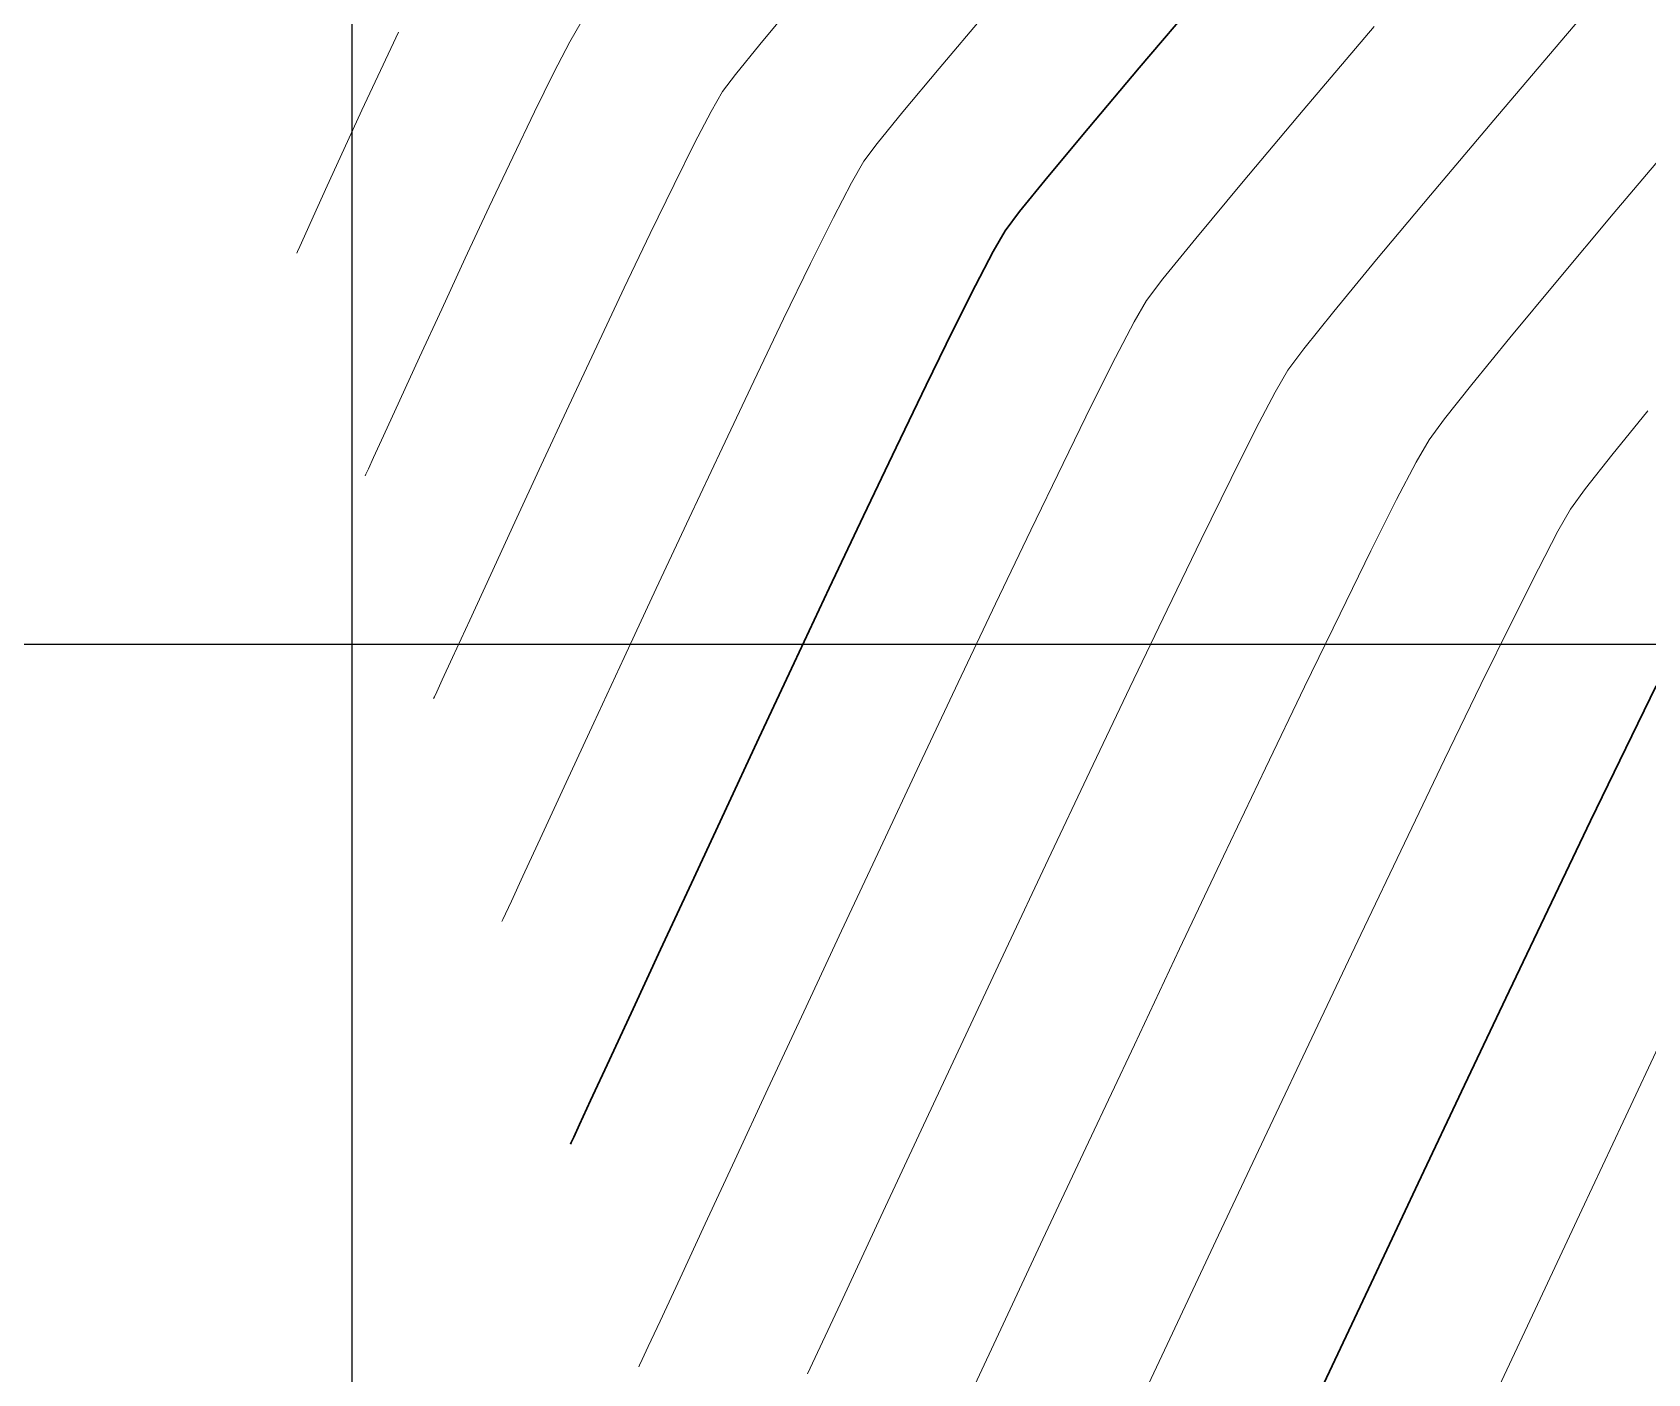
# Model space of a CAD drawing. Header units: millimetres. Extents: x 736950 to 740938, y 8500595 to 8502163.
# Drawn here: x 737589.2 to 737643.6, y 8501175.4 to 8501220.6 of the extents above; entities that cross this region are included whole.
import ezdxf

# ---------------------------------------------------------------- set-up
doc = ezdxf.new("R2010")
doc.units = ezdxf.units.MM
doc.layers.add('CONT-MJR', color=80, linetype='Continuous', lineweight=30)
doc.layers.add('CONT-MNR', color=96, linetype='Continuous', lineweight=15)
doc.layers.add('Cuadricula Coordenadas', color=5, linetype='Continuous')

msp = doc.modelspace()

# ---------------------------------------------------------------- linework, layer by layer
at = {"layer": 'CONT-MJR', "extrusion": (-0.7617892522346866, 0.6478249263340498, 0), "elevation": 4945385.890310414}
msp.add_lwpolyline([(-6953990.416106576, 3645), (-6953993.556445367, 3645)], dxfattribs=at)
at = {"layer": 'CONT-MJR', "extrusion": (0.7642917419531017, -0.6448706329042233, 0), "elevation": -4918424.890907827}
msp.add_lwpolyline([(6973082.796251167, 3645), (6973085.46512101, 3645)], dxfattribs=at)
at = {"layer": 'CONT-MJR', "extrusion": (0.7684378052488242, -0.6399244795008004, 0), "elevation": -4873318.326620902}
msp.add_lwpolyline([(7004678.852943529, 3645.000000000013), (7004680.976197029, 3645.000000000013)], dxfattribs=at)
at = {"layer": 'CONT-MJR', "extrusion": (0.776566912576794, -0.6300347849848817, 0), "elevation": -4783247.679930909}
msp.add_lwpolyline([(7066489.774093257, 3645.00000000001), (7066491.277705575, 3645.00000000001)], dxfattribs=at)
at = {"layer": 'CONT-MJR', "extrusion": (0.7994688054577394, -0.6007076069935983, 0), "elevation": -4517038.096007854}
msp.add_lwpolyline([(7239550.483167408, 3645), (7239551.293702019, 3645)], dxfattribs=at)
at = {"layer": 'CONT-MJR', "extrusion": (0.8661416731907486, -0.4997985613848148, 0), "elevation": -3610009.338852883}
msp.add_lwpolyline([(7731917.257633074, 3645.000000000003), (7731918.062971873, 3645.000000000003)], dxfattribs=at)
at = {"layer": 'CONT-MJR', "extrusion": (0.886164364747852, -0.4633710377775418, 0), "elevation": -3285562.023776769}
msp.add_lwpolyline([(7875263.414404049, 3645.00000000001), (7875264.699894548, 3645.00000000001)], dxfattribs=at)
at = {"layer": 'CONT-MJR', "extrusion": (0.8940677427400641, -0.4479317709112479, 0), "elevation": -3148479.844144017}
msp.add_lwpolyline([(7931061.679100021, 3645), (7931063.379481583, 3645)], dxfattribs=at)
at = {"layer": 'CONT-MJR', "extrusion": (0.8982824588064311, -0.4394185068936817, 0), "elevation": -3072997.93427454}
msp.add_lwpolyline([(7960610.262753502, 3645.00000000001), (7960612.312040728, 3645.00000000001)], dxfattribs=at)
at = {"layer": 'CONT-MJR', "extrusion": (0.9008956333992295, -0.4340357793111084, 0), "elevation": -3025310.715482339}
msp.add_lwpolyline([(7978852.669442245, 3645), (7978855.001458519, 3645)], dxfattribs=at)
at = {"layer": 'CONT-MJR'}
for points, elevation in [([(737617.2264297175, 8501204.32303909), (737618.3231359432, 8501206.623488924)], 3645), ([(737611.4254442301, 8501191.945720166), (737612.5374484314, 8501194.336133393)], 3645), ([(737640.3922044298, 8501191.299682679), (737641.7102417342, 8501194.048219005)], 3640), ([(737610.3918485629, 8501189.718868135), (737611.4254442301, 8501191.945720166)], 3645), ([(737609.4638174734, 8501187.716095256), (737610.3918485629, 8501189.718868135)], 3645), ([(737607.3504597538, 8501183.156154418), (737607.3788636335, 8501183.216212815)], 3645), ([(737607.3788636335, 8501183.216212815), (737607.4637637741, 8501183.39759331)], 3645)]:
    msp.add_lwpolyline(points, dxfattribs=dict(at, elevation=elevation))
at = {"layer": 'CONT-MJR', "extrusion": (0.9039476779086225, -0.427643070332736, 0), "elevation": -2968713.739213825}
msp.add_lwpolyline([(8000078.103984375, 3645.00000000001), (8000080.802678651, 3645.00000000001)], dxfattribs=at)
at = {"layer": 'CONT-MJR', "extrusion": (0.9049076389298321, -0.4256079945283416, 0), "elevation": -2950705.066274243}
msp.add_lwpolyline([(8006735.039211915, 3645.00000000001), (8006737.821804254, 3645.00000000001)], dxfattribs=at)
at = {"layer": 'CONT-MJR', "extrusion": (0.9056493804349501, -0.4240273572752009, 0), "elevation": -2936720.634283382}
msp.add_lwpolyline([(8011872.029873597, 3645.00000000001), (8011874.830054106, 3645.00000000001)], dxfattribs=at)
at = {"layer": 'CONT-MJR', "extrusion": (0.8981012267876198, -0.4397887975410159, 0), "elevation": -3076252.996576703}
msp.add_lwpolyline([(7959342.087909984, 3640.000000000006), (7959344.423749203, 3640.000000000006)], dxfattribs=at)
at = {"layer": 'CONT-MJR', "extrusion": (0.9062327611834082, -0.4227791179302685, 0), "elevation": -2925678.79628888}
msp.add_lwpolyline([(8015907.994547672, 3645), (8015910.746000248, 3645)], dxfattribs=at)
at = {"layer": 'CONT-MJR', "extrusion": (0.9002456024462799, -0.435382424169987, 0), "elevation": -3037211.767226981}
msp.add_lwpolyline([(7974318.793425587, 3640), (7974321.516739857, 3640)], dxfattribs=at)
at = {"layer": 'CONT-MJR', "extrusion": (0.9027132571067981, -0.430242693655146, 0), "elevation": -2991697.683032773}
msp.add_lwpolyline([(7991499.166169181, 3640.00000000001), (7991502.476715403, 3640.00000000001)], dxfattribs=at)
at = {"layer": 'CONT-MJR', "extrusion": (0.9034826974176539, -0.4286245623700541, 0), "elevation": -2977374.075109213}
msp.add_lwpolyline([(7996843.216188986, 3640.00000000001), (7996846.726454994, 3640.00000000001)], dxfattribs=at)
at = {"layer": 'CONT-MJR', "extrusion": (0.9074953532459548, -0.4200621190216992, 0), "elevation": -2901649.765299618}
msp.add_lwpolyline([(8024628.250493336, 3645.000000000011), (8024630.143809666, 3645.000000000011)], dxfattribs=at)
at = {"layer": 'CONT-MJR', "extrusion": (0.9075279907446709, -0.4199916023147849, 0), "elevation": -2901026.215956204}
msp.add_lwpolyline([(8024852.18123825, 3645), (8024853.694206134, 3645)], dxfattribs=at)
at = {"layer": 'CONT-MJR', "extrusion": (0.9040766157168925, -0.4273704165169724, 0), "elevation": -2966274.252632277}
msp.add_lwpolyline([(8000963.473266046, 3640.00000000001), (8000967.12064304, 3640.00000000001)], dxfattribs=at)
at = {"layer": 'CONT-MJR', "extrusion": (0.9073334385348372, -0.4204117402220693, 0), "elevation": -2904741.389146759}
msp.add_lwpolyline([(8023507.262126948, 3645.000000000007), (8023508.154078692, 3645.000000000007)], dxfattribs=at)
at = {"layer": 'CONT-MJR', "extrusion": (0.906788465787973, -0.4215859085807946, 0), "elevation": -2915125.186266231}
msp.add_lwpolyline([(8019739.963272652, 3645), (8019740.424204662, 3645)], dxfattribs=at)
at = {"layer": 'CONT-MJR', "extrusion": (0.9045454391493368, -0.426377237331138, 0), "elevation": -2957485.234774935}
msp.add_lwpolyline([(8004212.700015273, 3640), (8004216.421890092, 3640)], dxfattribs=at)
at = {"layer": 'CONT-MJR', "extrusion": (0.904920919382228, -0.4255797571130743, 0), "elevation": -2950428.746005035}
msp.add_lwpolyline([(8006812.741956022, 3640), (8006816.475712716, 3640)], dxfattribs=at)
at = {"layer": 'CONT-MNR'}
for points, elevation in [([(737640.8639649624, 8501220.491156885), (737643.4956583091, 8501223.576095428)], 3643), ([(737600.9534194288, 8501219.326878484), (737601.5624048093, 8501220.61110229)], 3649), ([(737612.9130732524, 8501219.194709966), (737613.7344914199, 8501220.205445213)], 3647), ([(737600.3283054554, 8501217.982691739), (737600.9534194288, 8501219.326878484)], 3649), ([(737618.5449663295, 8501217.926896762), (737619.7674633041, 8501219.393600207)], 3646), ([(737599.1639709012, 8501215.435638981), (737599.7206326812, 8501216.658844443)], 3649), ([(737598.6918899072, 8501214.393377747), (737599.1639709012, 8501215.435638981)], 3649), ([(737628.4127303455, 8501213.668375347), (737630.0062647146, 8501215.581465205)], 3644), ([(737598.2369891246, 8501213.391094066), (737598.3976821799, 8501213.743811809)], 3649), ([(737609.1655084413, 8501211.998309541), (737610.0422952372, 8501213.836010206)], 3647), ([(737598.1357494538, 8501213.172897508), (737598.1624424816, 8501213.2296122)], 3649), ([(737603.0170863656, 8501211.28657579), (737603.8101513556, 8501213.000133416)], 3648), ([(737633.0613178005, 8501211.210667662), (737634.5004278248, 8501212.953785531)], 3643), ([(737626.755315063, 8501211.577482756), (737627.3093733916, 8501212.311169645)], 3644), ([(737613.5293034781, 8501208.864080904), (737614.5330667584, 8501210.960461956)], 3646), ([(737632.0490196483, 8501209.950648326), (737633.0613178005, 8501211.210667662)], 3643), ([(737625.7138642223, 8501209.65915995), (737626.3389019871, 8501210.854828108)], 3644), ([(737601.6086789015, 8501208.218906123), (737602.2721721471, 8501209.667217888)], 3648), ([(737636.7877189845, 8501207.588620907), (737637.7082981757, 8501208.750298992)], 3642), ([(737623.9472961713, 8501206.091201423), (737624.907547155, 8501208.051082864)], 3644), ([(737642.4231505954, 8501206.366122618), (737643.6348302551, 8501207.862092339)], 3641), ([(737629.6019069062, 8501205.581431493), (737630.4420399305, 8501207.255408665)], 3643), ([(737611.3514136933, 8501204.248917902), (737612.4581196444, 8501206.60302663)], 3646), ([(737622.8604566572, 8501203.840120211), (737623.9472961713, 8501206.091201423)], 3644), ([(737635.1792654139, 8501204.869001433), (737635.8417172065, 8501206.135699695)], 3642), ([(737605.4848931879, 8501204.114282787), (737606.3710863143, 8501206.029138936)], 3647), ([(737603.3820228336, 8501199.547255596), (737603.9603709988, 8501200.80527404)], 3647), ([(737602.7431046037, 8501198.164525963), (737602.7708913452, 8501198.223365223)], 3647), ([(737629.3534120915, 8501192.863198131), (737630.7652836187, 8501195.82615729)], 3642), ([(737605.7515259362, 8501192.180773154), (737606.4014974353, 8501193.589214427)], 3646), ([(737633.9721395976, 8501190.219876345), (737635.4386692377, 8501193.292488111)], 3641), ([(737605.1641595376, 8501190.910903232), (737605.3652098052, 8501191.34454183)], 3646), ([(737605.0467821788, 8501190.660340192), (737605.0761856628, 8501190.72256456)], 3646), ([(737632.4225122271, 8501186.957005518), (737633.9721395976, 8501190.219876345)], 3641), ([(737614.005113628, 8501185.019742737), (737615.2124020476, 8501187.612294141)], 3644), ([(737619.1683940722, 8501183.632464865), (737620.5807219459, 8501186.650166932)], 3643), ([(737630.8158304377, 8501183.560827943), (737632.4225122271, 8501186.957005518)], 3641), ([(737617.8064245371, 8501180.715767244), (737619.1683940722, 8501183.632464865)], 3643), ([(737629.1781375423, 8501180.088295925), (737630.8158304377, 8501183.560827943)], 3641), ([(737621.7704737636, 8501176.752560077), (737623.2684271365, 8501179.952956887)], 3642), ([(737620.3349045684, 8501173.679734528), (737621.7704737636, 8501176.752560077)], 3642), ([(737609.6833246889, 8501175.713659152), (737609.7715739798, 8501175.901972549)], 3644)]:
    msp.add_lwpolyline(points, dxfattribs=dict(at, elevation=elevation))
at = {"layer": 'CONT-MNR', "extrusion": (-0.7670895684073474, 0.6415400174896572, 0), "elevation": 4888057.158042396}
msp.add_lwpolyline([(-6994406.066457034, 3647.000000000013), (-6994407.871850037, 3647.000000000013)], dxfattribs=at)
at = {"layer": 'CONT-MNR', "extrusion": (0.8663816022123203, -0.499382538088801, 0), "elevation": -3606311.542706524}
msp.add_lwpolyline([(7733649.078936976, 3648), (7733649.846475578, 3648)], dxfattribs=at)
at = {"layer": 'CONT-MNR', "extrusion": (0.7637581467443703, -0.6455025122194376, 0), "elevation": -4924195.368897752}
msp.add_lwpolyline([(6969010.982083676, 3646.00000000001), (6969013.368299004, 3646.00000000001)], dxfattribs=at)
at = {"layer": 'CONT-MNR', "extrusion": (0.7622238834811443, -0.6473134877715149, 0), "elevation": -4940712.311616555}
msp.add_lwpolyline([(6957310.547757968, 3644.000000000013), (6957314.250022193, 3644.000000000013)], dxfattribs=at)
at = {"layer": 'CONT-MNR', "extrusion": (0.887850411213145, -0.4601322063371018, 0), "elevation": -3256800.275023185}
msp.add_lwpolyline([(7887207.65891056, 3648.000000000003), (7887208.821110922, 3648.000000000003)], dxfattribs=at)
at = {"layer": 'CONT-MNR', "extrusion": (0.7621528768514328, -0.6473970901286821, 0), "elevation": -4941470.301963228}
msp.add_lwpolyline([(6956772.479221065, 3643.000000000013), (6956776.202974503, 3643.000000000013)], dxfattribs=at)
at = {"layer": 'CONT-MNR', "extrusion": (0.8965817429126045, -0.4428782883319031, 0), "elevation": -3103680.6453551}
msp.add_lwpolyline([(7948706.542523772, 3648.000000000003), (7948708.016892848, 3648.000000000003)], dxfattribs=at)
at = {"layer": 'CONT-MNR', "extrusion": (-0.8003541737699282, 0.5995274777097841, 0), "elevation": 4506362.927657697}
msp.add_lwpolyline([(-7246204.745325744, 3647.00000000001), (-7246205.473920128, 3647.00000000001)], dxfattribs=at)
at = {"layer": 'CONT-MNR', "extrusion": (0.8661042614653788, -0.4998633896091118, 0), "elevation": -3610598.641991057}
msp.add_lwpolyline([(7731646.364458463, 3647.000000000006), (7731647.139736868, 3647.000000000006)], dxfattribs=at)
at = {"layer": 'CONT-MNR', "extrusion": (0.9088282017852491, -0.4171705881768162, 0), "elevation": -2876106.126048786}
msp.add_lwpolyline([(8033850.358339799, 3649.00000000001), (8033851.814992765, 3649.00000000001)], dxfattribs=at)
at = {"layer": 'CONT-MNR', "extrusion": (0.9012804707623225, -0.4332360938592792, 0), "elevation": -3018244.438208968}
msp.add_lwpolyline([(7981537.6068845, 3648.000000000006), (7981539.310103838, 3648.000000000006)], dxfattribs=at)
at = {"layer": 'CONT-MNR', "extrusion": (0.8868877225397606, -0.4619850296364987, 0), "elevation": -3273256.31651608}
msp.add_lwpolyline([(7880390.359409773, 3647.000000000004), (7880391.560384487, 3647.000000000004)], dxfattribs=at)
at = {"layer": 'CONT-MNR', "extrusion": (0.776730495881929, -0.6298331023112496, 0), "elevation": -4781417.642117997}
msp.add_lwpolyline([(7067730.428523123, 3646.00000000001), (7067731.792457326, 3646.00000000001)], dxfattribs=at)
at = {"layer": 'CONT-MNR', "extrusion": (0.764533008677659, -0.6445845783466174, 0), "elevation": -4915809.973031963}
msp.add_lwpolyline([(6974924.852478947, 3644), (6974927.993402014, 3644)], dxfattribs=at)
at = {"layer": 'CONT-MNR', "extrusion": (0.7640179404441396, -0.6451949989572883, 0), "elevation": -4921374.102999584}
msp.add_lwpolyline([(6971000.129388658, 3643), (6971003.443633998, 3643)], dxfattribs=at)
at = {"layer": 'CONT-MNR', "extrusion": (0.7639897436971762, -0.6452283871045374, 0), "elevation": -4921673.631526195}
msp.add_lwpolyline([(6970788.55035972, 3642.000000000009), (6970791.824144001, 3642.000000000009)], dxfattribs=at)
at = {"layer": 'CONT-MNR', "extrusion": (0.9041911374020921, -0.4271280686673625, 0), "elevation": -2964171.870807422}
msp.add_lwpolyline([(8001774.652930279, 3648), (8001776.50145297, 3648)], dxfattribs=at)
at = {"layer": 'CONT-MNR', "extrusion": (0.8952546004013222, -0.4455549354010897, 0), "elevation": -3127409.016531215}
msp.add_lwpolyline([(7939398.42223062, 3647.00000000001), (7939399.975666315, 3647.00000000001)], dxfattribs=at)
at = {"layer": 'CONT-MNR', "extrusion": (0.8003113211731997, -0.599584680593165, 0), "elevation": -4506875.615410021}
msp.add_lwpolyline([(7245883.616939123, 3646.00000000001), (7245884.367408257, 3646.00000000001)], dxfattribs=at)
at = {"layer": 'CONT-MNR', "extrusion": (0.8667848280522079, -0.4986823255926606, 0), "elevation": -3600050.86930567}
msp.add_lwpolyline([(7736561.126352485, 3646), (7736561.958739528, 3646)], dxfattribs=at)
at = {"layer": 'CONT-MNR', "extrusion": (0.8997475710047186, -0.436410710765798, 0), "elevation": -3046357.928641423}
msp.add_lwpolyline([(7970847.422367943, 3647), (7970849.254264079, 3647)], dxfattribs=at)
at = {"layer": 'CONT-MNR', "extrusion": (0.8871134647110734, -0.4615514063767057, 0), "elevation": -3269398.177308317}
msp.add_lwpolyline([(7881989.535875818, 3646.00000000001), (7881990.857745914, 3646.00000000001)], dxfattribs=at)
at = {"layer": 'CONT-MNR', "extrusion": (0.7667420425602086, -0.6419553256813119, 0), "elevation": -4891823.546912674}
msp.add_lwpolyline([(6991765.780380745, 3643.000000000006), (6991768.606832068, 3643.000000000006)], dxfattribs=at)
at = {"layer": 'CONT-MNR', "extrusion": (0.9109201031307106, -0.4125827986142122, 0), "elevation": -2835561.349553782}
msp.add_lwpolyline([(8048246.911418339, 3649), (8048247.624506059, 3649)], dxfattribs=at)
at = {"layer": 'CONT-MNR', "extrusion": (0.9061455968515446, -0.4229659056077193, 0), "elevation": -2927346.810575975}
msp.add_lwpolyline([(8015317.991508381, 3648.00000000001), (8015319.90169913, 3648.00000000001)], dxfattribs=at)
at = {"layer": 'CONT-MNR', "extrusion": (0.8950864473279188, -0.4458926460594352, 0), "elevation": -3130398.697813893}
msp.add_lwpolyline([(7938217.680731656, 3646.000000000004), (7938219.414841585, 3646.000000000004)], dxfattribs=at)
at = {"layer": 'CONT-MNR', "extrusion": (0.7662351673884672, -0.6425602448464794, 0), "elevation": -4897334.861988414}
msp.add_lwpolyline([(6987906.317685052, 3642), (6987909.243732297, 3642)], dxfattribs=at)
at = {"layer": 'CONT-MNR', "extrusion": (0.9079239746315082, -0.4191348903268785, 0), "elevation": -2893472.019313242}
msp.add_lwpolyline([(8027608.429540105, 3649), (8027608.607398461, 3649)], dxfattribs=at)
at = {"layer": 'CONT-MNR', "extrusion": (0.7759384422412476, -0.6308086348903493, 0), "elevation": -4790284.747532163}
msp.add_lwpolyline([(7061719.113974763, 3644), (7061720.863089938, 3644)], dxfattribs=at)
at = {"layer": 'CONT-MNR', "extrusion": (0.899323301851426, -0.4372843454173144, 0), "elevation": -3054092.532728913}
msp.add_lwpolyline([(7967884.398960578, 3646.00000000001), (7967886.467281342, 3646.00000000001)], dxfattribs=at)
at = {"layer": 'CONT-MNR', "extrusion": (-0.7694372409893031, 0.6387224218537888, 0), "elevation": 4862346.734648609}
msp.add_lwpolyline([(-7012294.37949304, 3642.00000000001), (-7012296.890979583, 3642.00000000001)], dxfattribs=at)
at = {"layer": 'CONT-MNR', "extrusion": (0.9044271526348865, -0.4266280881244833, 0), "elevation": -2959742.064261526}
msp.add_lwpolyline([(8003409.583528996, 3647.000000000013), (8003411.749640599, 3647.000000000013)], dxfattribs=at)
at = {"layer": 'CONT-MNR', "extrusion": (0.8664465496615876, -0.4992698434509439, 0), "elevation": -3605284.416352359}
msp.add_lwpolyline([(7734119.39986034, 3644), (7734120.233904456, 3644)], dxfattribs=at)
at = {"layer": 'CONT-MNR', "extrusion": (0.9084884114132485, -0.4179100457369169, 0), "elevation": -2882637.804345676}
msp.add_lwpolyline([(8031501.864960852, 3648.00000000001), (8031503.647435876, 3648.00000000001)], dxfattribs=at)
at = {"layer": 'CONT-MNR', "extrusion": (0.9057782561821316, -0.4237519918863593, 0), "elevation": -2934295.180936815}
msp.add_lwpolyline([(8012771.944530916, 3647.000000000013), (8012774.16628061, 3647.000000000013)], dxfattribs=at)
at = {"layer": 'CONT-MNR', "extrusion": (0.8023424648975362, -0.5968639451517791, 0), "elevation": -4482232.19330968}
msp.add_lwpolyline([(7261146.826553366, 3643.000000000013), (7261147.721262905, 3643.000000000013)], dxfattribs=at)
at = {"layer": 'CONT-MNR', "extrusion": (0.7744770198437917, -0.632602043731981, 0), "elevation": -4806598.575584174}
msp.add_lwpolyline([(7050621.939804731, 3642.000000000013), (7050623.969962503, 3642.000000000013)], dxfattribs=at)
at = {"layer": 'CONT-MNR', "extrusion": (0.8939199702405403, -0.4482266020721568, 0), "elevation": -3151089.962842098}
msp.add_lwpolyline([(7930022.753946287, 3644), (7930024.552851267, 3644)], dxfattribs=at)
at = {"layer": 'CONT-MNR', "extrusion": (0.9037133866120425, -0.4281379624118764, 0), "elevation": -2973099.020527678}
msp.add_lwpolyline([(7998454.104378824, 3646.000000000013), (7998456.606338299, 3646.000000000013)], dxfattribs=at)
at = {"layer": 'CONT-MNR', "extrusion": (0.8666322947977776, -0.4989473575574259, 0), "elevation": -3602400.590181376}
msp.add_lwpolyline([(7735460.906958396, 3643.000000000003), (7735461.761224625, 3643.000000000003)], dxfattribs=at)
at = {"layer": 'CONT-MNR', "extrusion": (0.8861987828901425, -0.4633052095584832, 0), "elevation": -3284966.409008705}
msp.add_lwpolyline([(7875507.549366035, 3643), (7875508.94526222, 3643)], dxfattribs=at)
at = {"layer": 'CONT-MNR', "extrusion": (0.909463303806944, -0.4157841976657586, 0), "elevation": -2863846.442565009}
msp.add_lwpolyline([(8038218.686258185, 3648.000000000013), (8038220.006178644, 3648.000000000013)], dxfattribs=at)
at = {"layer": 'CONT-MNR', "extrusion": (0.9067767589847694, -0.4216110878108847, 0), "elevation": -2915358.407069556}
msp.add_lwpolyline([(8019679.075054332, 3647), (8019681.278097, 3647)], dxfattribs=at)
at = {"layer": 'CONT-MNR', "extrusion": (0.8067840000247801, -0.5908464921652796, 0), "elevation": -4427795.124744171}
msp.add_lwpolyline([(7294467.503600243, 3642.00000000001), (7294468.371904427, 3642.00000000001)], dxfattribs=at)
at = {"layer": 'CONT-MNR', "extrusion": (0.9093353969950133, -0.416063860208889, 0), "elevation": -2866318.255939521}
msp.add_lwpolyline([(8037336.800341911, 3648.000000000011), (8037337.603359103, 3648.000000000011)], dxfattribs=at)
at = {"layer": 'CONT-MNR', "extrusion": (0.8667347057639869, -0.4987694355353133, 0), "elevation": -3600807.201440545}
msp.add_lwpolyline([(7736200.611068582, 3642), (7736201.479139615, 3642)], dxfattribs=at)
at = {"layer": 'CONT-MNR', "extrusion": (0.9085857771611012, -0.4176983188146175, 0), "elevation": -2880766.045850011}
msp.add_lwpolyline([(8032169.278752934, 3648.00000000001), (8032169.705349873, 3648.00000000001)], dxfattribs=at)
at = {"layer": 'CONT-MNR', "extrusion": (0.7867038073029549, -0.6173306403986728, 0), "elevation": -4667749.067439005}
msp.add_lwpolyline([(7143299.257423645, 3641.00000000001), (7143300.684365575, 3641.00000000001)], dxfattribs=at)
at = {"layer": 'CONT-MNR', "extrusion": (0.9044642606039416, -0.4265494124836717, 0), "elevation": -2959051.047324339}
msp.add_lwpolyline([(8003659.733478693, 3648.000000000006), (8003659.798714572, 3648.000000000006)], dxfattribs=at)
at = {"layer": 'CONT-MNR', "extrusion": (0.906957953205425, -0.4212211665116391, 0), "elevation": -2911915.183320184}
msp.add_lwpolyline([(8020929.075822863, 3648.000000000009), (8020929.266526053, 3648.000000000009)], dxfattribs=at)
at = {"layer": 'CONT-MNR', "extrusion": (0.897748811262182, -0.4405077432660395, 0), "elevation": -3082640.787453325}
msp.add_lwpolyline([(7956876.471566515, 3643.000000000004), (7956878.75632779, 3643.000000000004)], dxfattribs=at)
at = {"layer": 'CONT-MNR', "extrusion": (0.809459020436179, -0.5871763740431845, 0), "elevation": -4394616.269672619}
msp.add_lwpolyline([(7314502.090125727, 3641.00000000001), (7314502.955089676, 3641.00000000001)], dxfattribs=at)
at = {"layer": 'CONT-MNR', "extrusion": (0.8935801542872743, -0.448903673257338, 0), "elevation": -3157085.935512206}
msp.add_lwpolyline([(7927633.172152153, 3642.000000000006), (7927635.099966118, 3642.000000000006)], dxfattribs=at)
at = {"layer": 'CONT-MNR', "extrusion": (0.867734146923155, -0.4970286211714015, 0), "elevation": -3585265.658802844}
msp.add_lwpolyline([(7743413.331407471, 3641), (7743414.178508976, 3641)], dxfattribs=at)
at = {"layer": 'CONT-MNR', "extrusion": (0.9080719361623241, -0.4188142294077507, 0), "elevation": -2890626.409370437}
msp.add_lwpolyline([(8028622.60997795, 3647), (8028624.552530355, 3647)], dxfattribs=at)
at = {"layer": 'CONT-MNR', "extrusion": (0.9059283642995255, -0.4234309846451795, 0), "elevation": -2931450.240714121}
msp.add_lwpolyline([(8013806.938391903, 3646), (8013809.560612933, 3646)], dxfattribs=at)
at = {"layer": 'CONT-MNR', "extrusion": (0.9022482554975455, -0.4312169818683348, 0), "elevation": -3000344.523122009}
msp.add_lwpolyline([(7988269.087473518, 3644.000000000006), (7988271.838020712, 3644.000000000006)], dxfattribs=at)
at = {"layer": 'CONT-MNR', "extrusion": (0.9002148862177783, -0.4354459307789113, 0), "elevation": -3037790.24186231}
msp.add_lwpolyline([(7974104.707972156, 3643), (7974107.339049667, 3643)], dxfattribs=at)
at = {"layer": 'CONT-MNR', "extrusion": (0.8867767275599135, -0.4621980478735613, 0), "elevation": -3275117.27557653}
msp.add_lwpolyline([(7879604.316180973, 3641), (7879605.74498687, 3641)], dxfattribs=at)
at = {"layer": 'CONT-MNR', "extrusion": (0.897506024432365, -0.4410021951278826, 0), "elevation": -3087018.00824651}
msp.add_lwpolyline([(7955177.027990813, 3642.00000000001), (7955179.39038321, 3642.00000000001)], dxfattribs=at)
at = {"layer": 'CONT-MNR', "extrusion": (0.9084370602562527, -0.4180216591912169, 0), "elevation": -2883619.292345567}
msp.add_lwpolyline([(8031140.299531538, 3647.00000000001), (8031142.000289351, 3647.00000000001)], dxfattribs=at)
at = {"layer": 'CONT-MNR', "extrusion": (0.8938765811873787, -0.4483131245064813, 0), "elevation": -3151841.594066905}
msp.add_lwpolyline([(7929717.586788952, 3641.00000000001), (7929719.535662503, 3641.00000000001)], dxfattribs=at)
at = {"layer": 'CONT-MNR', "extrusion": (0.9066478230538237, -0.4218882849188424, 0), "elevation": -2917804.758765323}
msp.add_lwpolyline([(8018782.726594636, 3646), (8018785.291384695, 3646)], dxfattribs=at)
at = {"layer": 'CONT-MNR', "extrusion": (0.9034835847579434, -0.4286226919715475, 0), "elevation": -2977378.736689785}
msp.add_lwpolyline([(7996854.330866072, 3644), (7996857.265802651, 3644)], dxfattribs=at)
at = {"layer": 'CONT-MNR', "extrusion": (0.9018860353094924, -0.4319740493521864, 0), "elevation": -3007042.394001274}
msp.add_lwpolyline([(7985747.615678787, 3643.00000000001), (7985750.527529445, 3643.00000000001)], dxfattribs=at)
at = {"layer": 'CONT-MNR', "extrusion": (0.8999271573748361, -0.4360402635299256, 0), "elevation": -3043049.722040196}
msp.add_lwpolyline([(7972096.7469913, 3642), (7972099.48000538, 3642)], dxfattribs=at)
at = {"layer": 'CONT-MNR', "extrusion": (0.8975765842112072, -0.4408585662950664, 0), "elevation": -3085739.631018323}
msp.add_lwpolyline([(7955670.875382739, 3641.000000000004), (7955673.281997133, 3641.000000000004)], dxfattribs=at)
at = {"layer": 'CONT-MNR', "extrusion": (0.9083999381455101, -0.4181023228555824, 0), "elevation": -2884332.411160931}
msp.add_lwpolyline([(8030882.000201846, 3647.000000000013), (8030882.830259508, 3647.000000000013)], dxfattribs=at)
at = {"layer": 'CONT-MNR', "extrusion": (0.9071974947511643, -0.4207050100928335, 0), "elevation": -2907340.060470866}
msp.add_lwpolyline([(8022580.372055943, 3646.000000000006), (8022582.801030314, 3646.000000000006)], dxfattribs=at)
at = {"layer": 'CONT-MNR', "extrusion": (0.9077339672302636, -0.4195462367086695, 0), "elevation": -2897098.632034616}
msp.add_lwpolyline([(8026285.048688927, 3647), (8026285.4843011, 3647)], dxfattribs=at)
at = {"layer": 'CONT-MNR', "extrusion": (0.9044127252860953, -0.4266586719387969, 0), "elevation": -2959996.859104017}
msp.add_lwpolyline([(8003301.384979619, 3644), (8003304.437848046, 3644)], dxfattribs=at)
at = {"layer": 'CONT-MNR', "extrusion": (0.9030906823946827, -0.4294499032156209, 0), "elevation": -2984695.547319421}
msp.add_lwpolyline([(7994123.55636399, 3643.000000000006), (7994126.683412768, 3643.000000000006)], dxfattribs=at)
at = {"layer": 'CONT-MNR', "extrusion": (0.9015671457568654, -0.4326392049870411, 0), "elevation": -3012926.939988642}
msp.add_lwpolyline([(7983526.844375101, 3642.000000000006), (7983529.883985466, 3642.000000000006)], dxfattribs=at)
at = {"layer": 'CONT-MNR', "extrusion": (0.8998440270944226, -0.4362117913382123, 0), "elevation": -3044563.922003894}
msp.add_lwpolyline([(7971516.418005631, 3641.000000000003), (7971519.219865336, 3641.000000000003)], dxfattribs=at)
at = {"layer": 'CONT-MNR', "extrusion": (0.9063526340972177, -0.4225220735831861, 0), "elevation": -2923415.686963197}
msp.add_lwpolyline([(8016736.854967376, 3647.000000000013), (8016737.047437801, 3647.000000000013)], dxfattribs=at)
at = {"layer": 'CONT-MNR', "extrusion": (0.9076062506302441, -0.4198224551127664, 0), "elevation": -2899535.784755472}
msp.add_lwpolyline([(8025402.091945214, 3646.00000000001), (8025404.306714933, 3646.00000000001)], dxfattribs=at)
at = {"layer": 'CONT-MNR', "extrusion": (0.9051331018727322, -0.4251282958052147, 0), "elevation": -2946455.468182296}
msp.add_lwpolyline([(8008293.508476856, 3644), (8008296.612809803, 3644)], dxfattribs=at)
at = {"layer": 'CONT-MNR', "extrusion": (0.9013741027311089, -0.4330412531453424, 0), "elevation": -3016481.914936679}
msp.add_lwpolyline([(7982182.050885933, 3641), (7982185.18543394, 3641)], dxfattribs=at)
at = {"layer": 'CONT-MNR', "extrusion": (0.9078783106752426, -0.4192337927761403, 0), "elevation": -2894330.777795836}
msp.add_lwpolyline([(8027278.803774927, 3646), (8027280.725948216, 3646)], dxfattribs=at)
at = {"layer": 'CONT-MNR', "extrusion": (0.9039976645375014, -0.4275373931140329, 0), "elevation": -2967767.912079281}
msp.add_lwpolyline([(8000419.997436876, 3643.000000000003), (8000423.274092096, 3643.000000000003)], dxfattribs=at)
at = {"layer": 'CONT-MNR', "extrusion": (0.9057034105687057, -0.423911939067791, 0), "elevation": -2935694.314793025}
msp.add_lwpolyline([(8012241.517150766, 3644), (8012244.606474883, 3644)], dxfattribs=at)
at = {"layer": 'CONT-MNR', "extrusion": (0.9047024129361179, -0.4260440634811921, 0), "elevation": -2954552.990088122}
msp.add_lwpolyline([(8005306.323800051, 3643.000000000003), (8005309.684460472, 3643.000000000003)], dxfattribs=at)
at = {"layer": 'CONT-MNR', "extrusion": (0.9036403151431371, -0.4282921676239386, 0), "elevation": -2974442.697392157}
msp.add_lwpolyline([(7997938.012052396, 3642.000000000013), (7997941.472668864, 3642.000000000013)], dxfattribs=at)
at = {"layer": 'CONT-MNR', "extrusion": (0.9078092995638036, -0.4193832085640489, 0), "elevation": -2895651.892745259}
msp.add_lwpolyline([(8026799.86466214, 3646.000000000013), (8026800.785815214, 3646.000000000013)], dxfattribs=at)
at = {"layer": 'CONT-MNR', "extrusion": (0.9060310034787458, -0.4232113192428776, 0), "elevation": -2929507.073484347}
msp.add_lwpolyline([(8014505.178502157, 3646.000000000006), (8014505.386374371, 3646.000000000006)], dxfattribs=at)
at = {"layer": 'CONT-MNR', "extrusion": (0.9061603922044771, -0.4229342071762797, 0), "elevation": -2927045.352696205}
msp.add_lwpolyline([(8015402.206018724, 3644.000000000003), (8015405.213856752, 3644.000000000003)], dxfattribs=at)
at = {"layer": 'CONT-MNR', "extrusion": (0.9052626280890669, -0.4248524145927337, 0), "elevation": -2944009.329790005}
msp.add_lwpolyline([(8009186.453578828, 3643.00000000001), (8009189.832637344, 3643.00000000001)], dxfattribs=at)
at = {"layer": 'CONT-MNR', "extrusion": (0.9043335570120414, -0.4268264491124573, 0), "elevation": -2961470.991702395}
msp.add_lwpolyline([(8002746.662886839, 3642.000000000013), (8002750.237887437, 3642.000000000013)], dxfattribs=at)
at = {"layer": 'CONT-MNR', "extrusion": (0.9048861065425307, -0.4256537726677632, 0), "elevation": -2951094.275447508}
msp.add_lwpolyline([(8006575.367160897, 3642), (8006578.992457513, 3642)], dxfattribs=at)
at = {"layer": 'CONT-MNR', "extrusion": (0.9045595292675894, -0.4263473443229092, 0), "elevation": -2957215.354743621}
msp.add_lwpolyline([(8004318.969442982, 3639.000000000013), (8004322.166088397, 3639.000000000013)], dxfattribs=at)
at = {"layer": 'CONT-MNR', "extrusion": (0.9068165407210244, -0.4215255169912667, 0), "elevation": -2914585.829980949}
msp.add_lwpolyline([(8019935.671053682, 3644), (8019938.316478022, 3644)], dxfattribs=at)
at = {"layer": 'CONT-MNR', "extrusion": (0.9051132558711522, -0.4251705470118107, 0), "elevation": -2946802.731928706}
msp.add_lwpolyline([(8008154.963127372, 3639.00000000001), (8008158.245065693, 3639.00000000001)], dxfattribs=at)
at = {"layer": 'CONT-MNR', "extrusion": (0.9053341885997698, -0.4246999022279105, 0), "elevation": -2942654.731628873}
msp.add_lwpolyline([(8009677.3848329, 3642.00000000001), (8009680.996333693, 3642.00000000001)], dxfattribs=at)
at = {"layer": 'CONT-MNR', "extrusion": (0.9070327389012666, -0.4210601032646848, 0), "elevation": -2910469.792332497}
msp.add_lwpolyline([(8021427.951608712, 3644.000000000013), (8021430.316102311, 3644.000000000013)], dxfattribs=at)
at = {"layer": 'CONT-MNR', "extrusion": (0.9063810129070922, -0.4224611928230966, 0), "elevation": -2922856.171062354}
msp.add_lwpolyline([(8016920.645835151, 3643), (8016923.686413019, 3643)], dxfattribs=at)
at = {"layer": 'CONT-MNR', "extrusion": (0.9055186515170344, -0.4243064597136978, 0), "elevation": -2939157.932841761}
msp.add_lwpolyline([(8010960.616078464, 3639.000000000013), (8010963.918292066, 3639.000000000013)], dxfattribs=at)
at = {"layer": 'CONT-MNR', "extrusion": (0.9071668267185495, -0.4207711355373573, 0), "elevation": -2907914.320761776}
msp.add_lwpolyline([(8022352.693231382, 3644), (8022354.710310306, 3644)], dxfattribs=at)
at = {"layer": 'CONT-MNR', "extrusion": (0.9048788383964205, -0.4256692234850257, 0), "elevation": -2951225.693010886}
msp.add_lwpolyline([(8006520.143766293, 3641.00000000001), (8006524.002773707, 3641.00000000001)], dxfattribs=at)
at = {"layer": 'CONT-MNR', "extrusion": (0.9071824184735631, -0.4207375186650902, 0), "elevation": -2907617.037074384}
msp.add_lwpolyline([(8022458.8421701, 3644), (8022460.445349859, 3644)], dxfattribs=at)
at = {"layer": 'CONT-MNR', "extrusion": (0.9066180688996202, -0.4219522214003902, 0), "elevation": -2918354.458004753}
msp.add_lwpolyline([(8018557.678763755, 3643.000000000013), (8018560.475283522, 3643.000000000013)], dxfattribs=at)
at = {"layer": 'CONT-MNR', "extrusion": (0.90580356852236, -0.4236978820482329, 0), "elevation": -2933774.139627714}
msp.add_lwpolyline([(8012930.577538562, 3639.000000000003), (8012933.835006903, 3639.000000000003)], dxfattribs=at)
at = {"layer": 'CONT-MNR', "extrusion": (0.9069984407292007, -0.4211339792925746, 0), "elevation": -2911123.123010566}
msp.add_lwpolyline([(8021186.308377672, 3644), (8021187.248236489, 3644)], dxfattribs=at)
at = {"layer": 'CONT-MNR', "extrusion": (0.9065012901064947, -0.4222030447962936, 0), "elevation": -2920578.14063472}
msp.add_lwpolyline([(8017748.013990396, 3644.000000000011), (8017748.496646603, 3644.000000000011)], dxfattribs=at)
at = {"layer": 'CONT-MNR', "extrusion": (0.9052228690772187, -0.4249371215834274, 0), "elevation": -2944748.198955657}
msp.add_lwpolyline([(8008900.974757825, 3641.000000000003), (8008904.790816924, 3641.000000000003)], dxfattribs=at)
at = {"layer": 'CONT-MNR', "extrusion": (0.9039330928202278, -0.4276738987879173, 0), "elevation": -2968981.159399933}
msp.add_lwpolyline([(7999950.396260561, 3644.000000000013), (7999950.464507323, 3644.000000000013)], dxfattribs=at)
at = {"layer": 'Cuadricula Coordenadas', "color": 8}
for p, q in [((737600, 8500595.507225098), (737600, 8502130.641312933)), ((736950.2264744169, 8501200), (738552.8979275209, 8501200))]:
    msp.add_line(p, q, dxfattribs=at)

doc.saveas('drawing.dxf')
